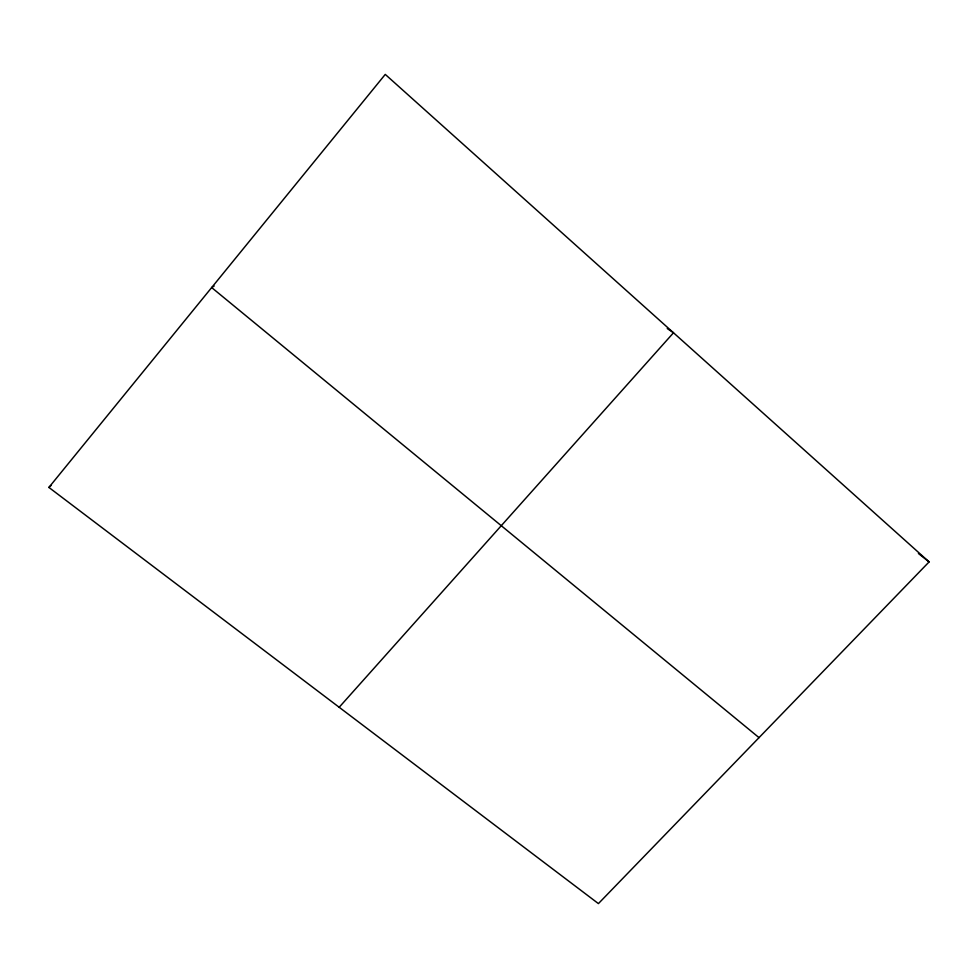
<?xml version="1.0" encoding="UTF-8"?>
<svg xmlns="http://www.w3.org/2000/svg" width="978" height="978" viewBox="0 0 978 978"><rect width="100%" height="100%" fill="white"/><g stroke="black" fill="none" stroke-linecap="round" stroke-linejoin="round"><path stroke-width="1.47" d="M48.9 487.435L385.259 74.401L929.1 561.898L598.414 903.599L48.9 487.435L51.137 485.443M339.183 707.277L673.5 332.777L667.24 328.547M214.158 286.028L211.664 287.569L759.026 737.644M918.415 553.499L929.1 561.898"/></g></svg>
